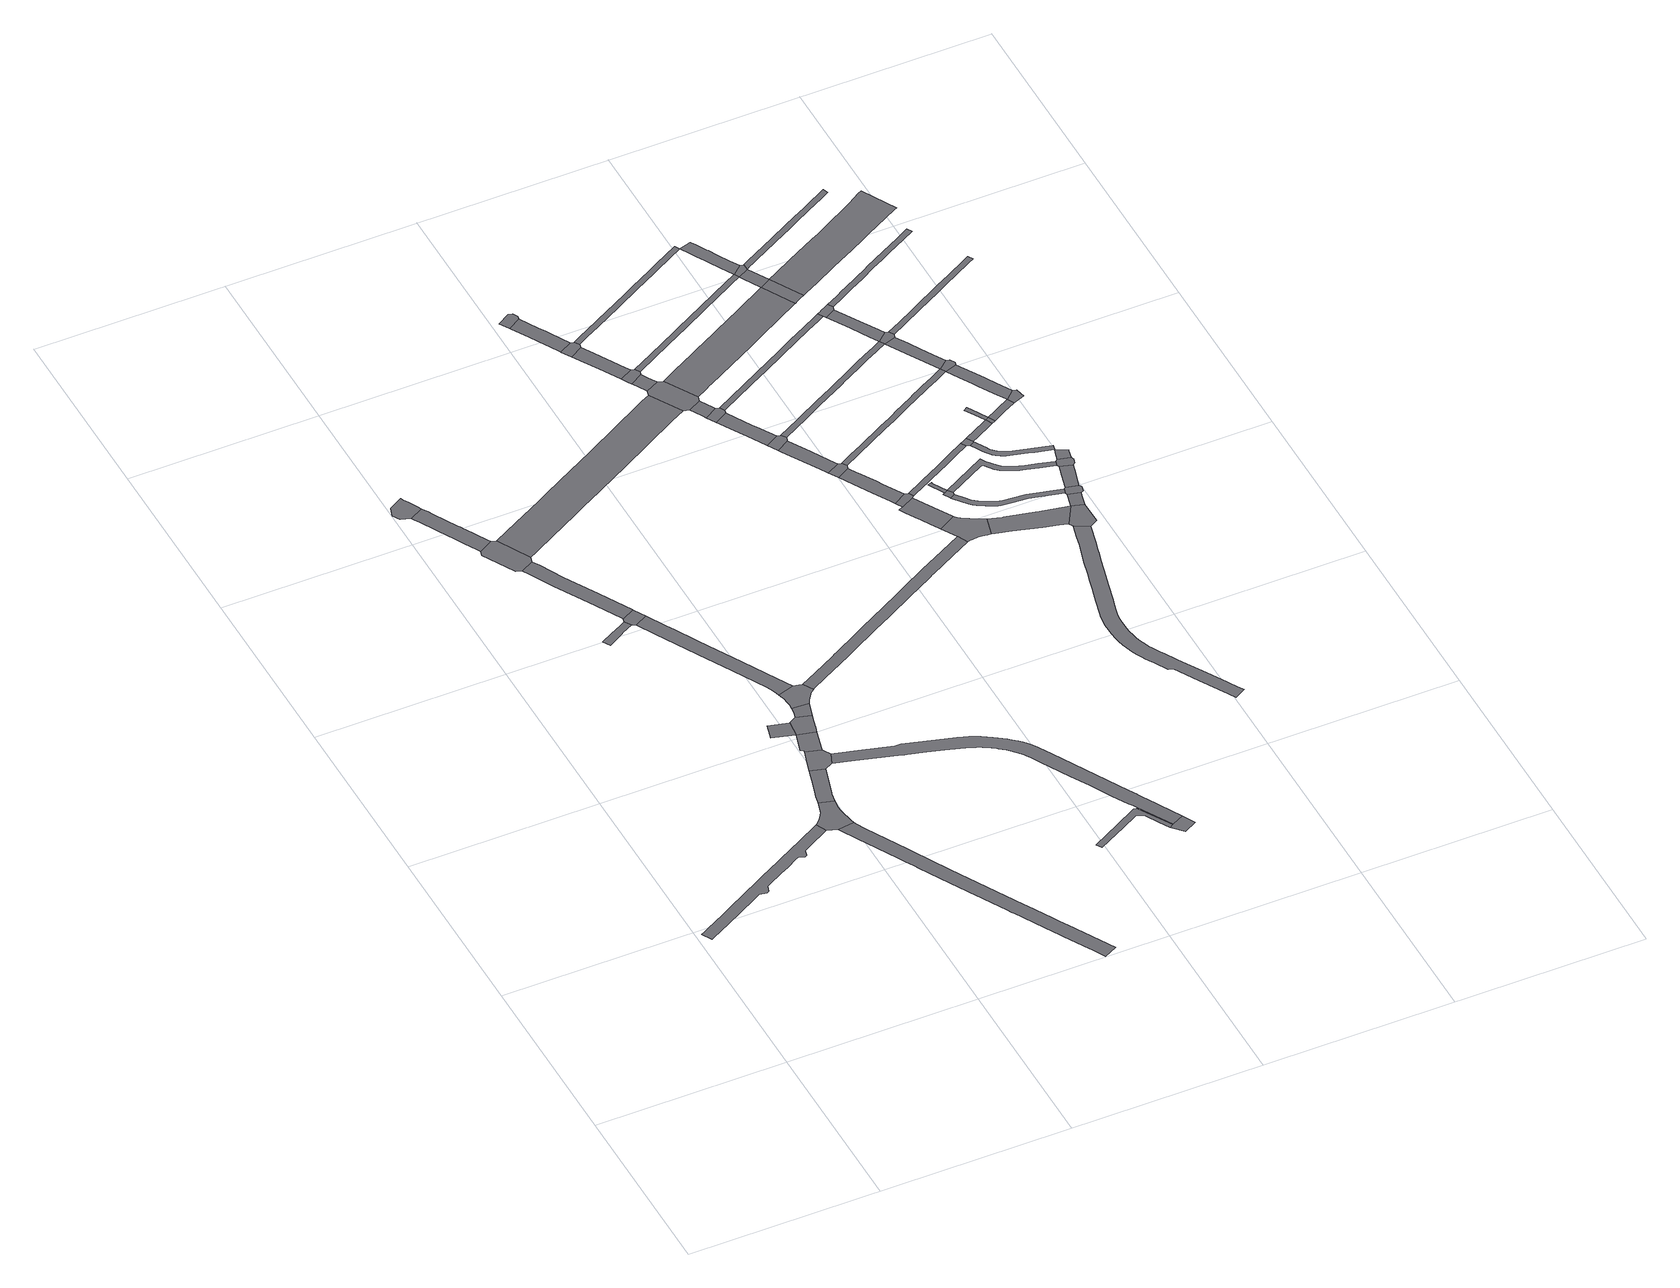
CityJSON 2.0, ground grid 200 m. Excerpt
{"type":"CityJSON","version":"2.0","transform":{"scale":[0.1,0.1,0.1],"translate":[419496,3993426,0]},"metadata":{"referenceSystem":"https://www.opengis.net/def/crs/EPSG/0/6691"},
"CityObjects":{
"road1":{"type":"Road","attributes":{"class":"9999","function":"9020","RoadStructureAttribute.sectionType":"1"},"geometry":[{"type":"MultiSurface","lod":"1","boundaries":[[[0,1,2,3,4,5,6,7,8,9,10,11,12,13,14,15,16,17,18,19,20,21,22,23,24,25,26,27,28,29,30,31,32,33,34,35,36,37,38,39,40,41,42,43,44,45,46,47]]]}]},
"road2":{"type":"Road","attributes":{"class":"9999","function":"9020","RoadStructureAttribute.sectionType":"4"},"geometry":[{"type":"MultiSurface","lod":"1","boundaries":[[[48,49,50,51,52,53,54,55,56]]]}]},
"road3":{"type":"Road","attributes":{"class":"9999","function":"9020","RoadStructureAttribute.sectionType":"4"},"geometry":[{"type":"MultiSurface","lod":"1","boundaries":[[[57,58,59,60,61,62,63,64,0,47,65,66,67,68,69,70,71]]]}]},
"road4":{"type":"Road","attributes":{"class":"9999","function":"9020","RoadStructureAttribute.sectionType":"1"},"geometry":[{"type":"MultiSurface","lod":"1","boundaries":[[[53,52,72,73,74,75,76,77,78,79,80,81,82,83,84,85,86,87,88,89,90,91,92]]]}]},
"road5":{"type":"Road","attributes":{"class":"9999","function":"3","RoadStructureAttribute.sectionType":"4"},"geometry":[{"type":"MultiSurface","lod":"1","boundaries":[[[82,81,93,94,95,96,97,98]]]}]},
"road6":{"type":"Road","attributes":{"class":"9999","function":"9020","RoadStructureAttribute.sectionType":"1"},"geometry":[{"type":"MultiSurface","lod":"1","boundaries":[[[99,100,101,102,103,104,57,71,105,106,107]]]}]},
"road7":{"type":"Road","attributes":{"class":"9999","function":"9020","RoadStructureAttribute.sectionType":"1"},"geometry":[{"type":"MultiSurface","lod":"1","boundaries":[[[108,109,110,111,112,113,114,115,116,117]]]}]},
"road8":{"type":"Road","attributes":{"class":"9999","function":"9020","RoadStructureAttribute.sectionType":"1"},"geometry":[{"type":"MultiSurface","lod":"1","boundaries":[[[66,65,118,119,120,121,122,123,124,125,126,127,128,129,130,131,132,133,134,135,136,137,138,139,140,141,142,143,144,145,146,147,148,149,150,151,152]]]}]},
"road9":{"type":"Road","attributes":{"class":"9999","function":"9020","RoadStructureAttribute.sectionType":"1"},"geometry":[{"type":"MultiSurface","lod":"1","boundaries":[[[96,95,153,154,155,156,157,158,159,160,161,162]]]}]},
"road10":{"type":"Road","attributes":{"class":"9999","function":"9020","RoadStructureAttribute.sectionType":"4"},"geometry":[{"type":"MultiSurface","lod":"1","boundaries":[[[163,164,99,107,165,166,167]]]}]},
"road11":{"type":"Road","attributes":{"class":"9999","function":"9020","RoadStructureAttribute.sectionType":"1"},"geometry":[{"type":"MultiSurface","lod":"1","boundaries":[[[168,169,170,171]]]}]},
"road12":{"type":"Road","attributes":{"class":"9999","function":"9020","RoadStructureAttribute.sectionType":"4"},"geometry":[{"type":"MultiSurface","lod":"1","boundaries":[[[158,157,108,117,172,173]]]}]},
"road13":{"type":"Road","attributes":{"class":"9999","function":"9020","RoadStructureAttribute.sectionType":"1"},"geometry":[{"type":"MultiSurface","lod":"1","boundaries":[[[170,174,175,163,167,176,177,178,179]]]}]},
"road14":{"type":"Road","attributes":{"class":"9999","function":"9020","RoadStructureAttribute.sectionType":"4"},"geometry":[{"type":"MultiSurface","lod":"1","boundaries":[[[180,171,170,179,181,182,183,184,185,186]]]}]},
"road15":{"type":"Road","attributes":{"class":"9999","function":"9020","RoadStructureAttribute.sectionType":"1"},"geometry":[{"type":"MultiSurface","lod":"1","boundaries":[[[173,172,187,188,189,190,191,192,193,194,195,196,197,198,199,200,201,202]]]}]},
"road16":{"type":"Road","attributes":{"class":"9999","function":"9020","RoadStructureAttribute.sectionType":"1"},"geometry":[{"type":"MultiSurface","lod":"1","boundaries":[[[203,204,180,186,205,206]]]}]},
"road17":{"type":"Road","attributes":{"class":"9999","function":"9020","RoadStructureAttribute.sectionType":"4"},"geometry":[{"type":"MultiSurface","lod":"1","boundaries":[[[194,193,207,208,209,210,203,206,211,212,213,214,215,216,217]]]}]},
"road18":{"type":"Road","attributes":{"class":"9999","function":"9020","RoadStructureAttribute.sectionType":"1"},"geometry":[{"type":"MultiSurface","lod":"1","boundaries":[[[166,165,218,219,220,221,222,223,224,225,226,227,228,229,230,231,232,233,234,235,236,237,238,239,240,241,242,243,244,245,246,247,248,249,250,251,252,253,254,255,256,257,258,259,260,261,262,263,264,265,266,267,268,269,270,271,272,273,274,275,276,277,278,279,280,281,282]]]}]},
"road19":{"type":"Road","attributes":{"class":"9999","function":"3","RoadStructureAttribute.sectionType":"1"},"geometry":[{"type":"MultiSurface","lod":"1","boundaries":[[[283,284,285,286,287,288,289,290,291,292,293,294,295,296,297,298,98,97,299,300,301,302,303,304,305,306,307,308,309,310,311,312,313,314,315,316,317,318]]]}]},
"road20":{"type":"Road","attributes":{"class":"9999","function":"9020","RoadStructureAttribute.sectionType":"1"},"geometry":[{"type":"MultiSurface","lod":"1","boundaries":[[[319,320,321,322,323,324,325,326,327,328,329,330,331,332]]]}]},
"road21":{"type":"Road","attributes":{"class":"9999","function":"9020","RoadStructureAttribute.sectionType":"1"},"geometry":[{"type":"MultiSurface","lod":"1","boundaries":[[[333,334,335,336,337,338,339,340,341,342,343,344,345,346,347,348,349,350,217,216,351,352,353,354,355,356,357,358,359,360,361,362,363,364,365,366,367]]]}]},
"road22":{"type":"Road","attributes":{"class":"9999","function":"9020","RoadStructureAttribute.sectionType":"4"},"geometry":[{"type":"MultiSurface","lod":"1","boundaries":[[[254,253,331,330,368,369,370]]]}]},
"road23":{"type":"Road","attributes":{"class":"9999","function":"9020","RoadStructureAttribute.sectionType":"4"},"geometry":[{"type":"MultiSurface","lod":"1","boundaries":[[[371,372,373,374,375,376]]]}]},
"road24":{"type":"Road","attributes":{"class":"9999","function":"9020","RoadStructureAttribute.sectionType":"1"},"geometry":[{"type":"MultiSurface","lod":"1","boundaries":[[[374,373,377,378,379,380,381,382,383,384,385,386,387]]]}]},
"road25":{"type":"Road","attributes":{"class":"9999","function":"9020","RoadStructureAttribute.sectionType":"4"},"geometry":[{"type":"MultiSurface","lod":"1","boundaries":[[[384,383,388,389,390,391,392]]]}]},
"road26":{"type":"Road","attributes":{"class":"9999","function":"9020","RoadStructureAttribute.sectionType":"1"},"geometry":[{"type":"MultiSurface","lod":"1","boundaries":[[[390,389,393,394,395,396,397,398,399,400]]]}]},
"road27":{"type":"Road","attributes":{"class":"9999","function":"9020","RoadStructureAttribute.sectionType":"4"},"geometry":[{"type":"MultiSurface","lod":"1","boundaries":[[[397,396,401,402,403,404,405]]]}]},
"road28":{"type":"Road","attributes":{"class":"9999","function":"9020","RoadStructureAttribute.sectionType":"1"},"geometry":[{"type":"MultiSurface","lod":"1","boundaries":[[[403,402,406,407,408,409,410]]]}]},
"road29":{"type":"Road","attributes":{"class":"9999","function":"3","RoadStructureAttribute.sectionType":"4"},"geometry":[{"type":"MultiSurface","lod":"1","boundaries":[[[409,408,283,318,411,412,413,414]]]}]},
"road30":{"type":"Road","attributes":{"class":"9999","function":"9020","RoadStructureAttribute.sectionType":"1"},"geometry":[{"type":"MultiSurface","lod":"1","boundaries":[[[412,411,415,416,417,418]]]}]},
"road31":{"type":"Road","attributes":{"class":"9999","function":"9020","RoadStructureAttribute.sectionType":"4"},"geometry":[{"type":"MultiSurface","lod":"1","boundaries":[[[417,416,419,420,421,422]]]}]},
"road32":{"type":"Road","attributes":{"class":"9999","function":"9020","RoadStructureAttribute.sectionType":"1"},"geometry":[{"type":"MultiSurface","lod":"1","boundaries":[[[420,419,423,424,425,426,427,428,429,430]]]}]},
"road33":{"type":"Road","attributes":{"class":"9999","function":"9020","RoadStructureAttribute.sectionType":"4"},"geometry":[{"type":"MultiSurface","lod":"1","boundaries":[[[427,426,431,432,433,434]]]}]},
"road34":{"type":"Road","attributes":{"class":"9999","function":"9020","RoadStructureAttribute.sectionType":"1"},"geometry":[{"type":"MultiSurface","lod":"1","boundaries":[[[432,431,435,436,437,438,439,440,441]]]}]},
"road35":{"type":"Road","attributes":{"class":"9999","function":"9020","RoadStructureAttribute.sectionType":"4"},"geometry":[{"type":"MultiSurface","lod":"1","boundaries":[[[438,437,442,443,444,445]]]}]},
"road36":{"type":"Road","attributes":{"class":"9999","function":"9020","RoadStructureAttribute.sectionType":"1"},"geometry":[{"type":"MultiSurface","lod":"1","boundaries":[[[443,442,446,447,448,449,450,451,452,453,454]]]}]},
"road37":{"type":"Road","attributes":{"class":"9999","function":"9020","RoadStructureAttribute.sectionType":"4"},"geometry":[{"type":"MultiSurface","lod":"1","boundaries":[[[450,449,455,456,457,458,459]]]}]},
"road38":{"type":"Road","attributes":{"class":"9999","function":"9020","RoadStructureAttribute.sectionType":"1"},"geometry":[{"type":"MultiSurface","lod":"1","boundaries":[[[460,461,462,463,464,465,466,467,468,469,470,471,392,391,472,473,474,475,476,477,478,479,480,481,482,483,484]]]}]},
"road39":{"type":"Road","attributes":{"class":"9999","function":"9020","RoadStructureAttribute.sectionType":"1"},"geometry":[{"type":"MultiSurface","lod":"1","boundaries":[[[457,456,485,486,487,488,489,490,491,492,493,494,495,496]]]}]},
"road40":{"type":"Road","attributes":{"class":"9999","function":"9020","RoadStructureAttribute.sectionType":"1"},"geometry":[{"type":"MultiSurface","lod":"1","boundaries":[[[497,498,499,500,501,502,405,404,503,504,505,506,507,508,509,510]]]}]},
"road41":{"type":"Road","attributes":{"class":"9999","function":"9020","RoadStructureAttribute.sectionType":"4"},"geometry":[{"type":"MultiSurface","lod":"1","boundaries":[[[493,492,333,367,511,512,513,514,515,516,517,518,519,520,521,522,523]]]}]},
"road42":{"type":"Road","attributes":{"class":"9999","function":"3","RoadStructureAttribute.sectionType":"1"},"geometry":[{"type":"MultiSurface","lod":"1","boundaries":[[[524,525,526,527,528,529,530,531,414,413,532,533,534,535,536,537]]]}]},
"road43":{"type":"Road","attributes":{"class":"9999","function":"9020","RoadStructureAttribute.sectionType":"1"},"geometry":[{"type":"MultiSurface","lod":"1","boundaries":[[[538,539,540,541,542]]]}]},
"road44":{"type":"Road","attributes":{"class":"9999","function":"9020","RoadStructureAttribute.sectionType":"4"},"geometry":[{"type":"MultiSurface","lod":"1","boundaries":[[[542,541,543,544,545,546]]]}]},
"road45":{"type":"Road","attributes":{"class":"9999","function":"9020","RoadStructureAttribute.sectionType":"1"},"geometry":[{"type":"MultiSurface","lod":"1","boundaries":[[[547,548,549,550,551,552,553,554,555,556,422,421,557,558,559,560,561,562,563,564,565,566]]]}]},
"road46":{"type":"Road","attributes":{"class":"9999","function":"9020","RoadStructureAttribute.sectionType":"1"},"geometry":[{"type":"MultiSurface","lod":"1","boundaries":[[[567,568,569,570,571,572,459,458,573,574,575,576,577,578,579]]]}]},
"road47":{"type":"Road","attributes":{"class":"9999","function":"9020","RoadStructureAttribute.sectionType":"1"},"geometry":[{"type":"MultiSurface","lod":"1","boundaries":[[[580,581,582,583,584,585,586,587,588,589,590,591,592,593,434,433,594,595,596,597,598,599,600,601,602,603,604,605,606,607,608]]]}]},
"road48":{"type":"Road","attributes":{"class":"9999","function":"9020","RoadStructureAttribute.sectionType":"1"},"geometry":[{"type":"MultiSurface","lod":"1","boundaries":[[[609,610,611,612,613,614,615,616,617,618,619,620,621,622,623,624,625,626,627,628,629,630,631,632,633,634,635,636,637,638,639,640,641,642,643,644,645,646,647,648,649,650,651,652,653,654,655,656,657,658,659,660,661,662,663,664,665,666,667,668,669,670,671,672,673,674,675,676]]]}]},
"road49":{"type":"Road","attributes":{"class":"9999","function":"9020","RoadStructureAttribute.sectionType":"1"},"geometry":[{"type":"MultiSurface","lod":"1","boundaries":[[[517,516,677,678,679,680,681,682,683,684,685,686]]]}]},
"road50":{"type":"Road","attributes":{"class":"9999","function":"9020","RoadStructureAttribute.sectionType":"1"},"geometry":[{"type":"MultiSurface","lod":"1","boundaries":[[[687,688,689,690,691,692,693,694,695,696,697,698,699,700,701,702,703,704,445,444,705,706,707,708,709,710,711,712,713,714,715,716,717,718,719,720]]]}]},
"road51":{"type":"Road","attributes":{"class":"9999","function":"9020","RoadStructureAttribute.sectionType":"1"},"geometry":[{"type":"MultiSurface","lod":"1","boundaries":[[[721,722,723,724,725,726,727,728,729,730,731,732,545,544,733,734,735,736,737,738,739,740,741,742,743,744,745,746,747]]]}]},
"road52":{"type":"Road","attributes":{"class":"9999","function":"9020","RoadStructureAttribute.sectionType":"1"},"geometry":[{"type":"MultiSurface","lod":"1","boundaries":[[[748,749,750,751,752,753,754,755,542,546,756,757,758,759,760,761,762,763,764,765]]]}]},
"road53":{"type":"Road","attributes":{"class":"9999","function":"9020","RoadStructureAttribute.sectionType":"1"},"geometry":[{"type":"MultiSurface","lod":"1","boundaries":[[[766,484,767,768,769,770,771,772,497,773,774,775,776,777,778]]]}]},
"road54":{"type":"Road","attributes":{"class":"9999","function":"9020","RoadStructureAttribute.sectionType":"4"},"geometry":[{"type":"MultiSurface","lod":"1","boundaries":[[[779,780,567,579,781,782,783]]]}]},
"road55":{"type":"Road","attributes":{"class":"9999","function":"9020","RoadStructureAttribute.sectionType":"4"},"geometry":[{"type":"MultiSurface","lod":"1","boundaries":[[[773,497,510,784,785]]]}]},
"road56":{"type":"Road","attributes":{"class":"9999","function":"9020","RoadStructureAttribute.sectionType":"4"},"geometry":[{"type":"MultiSurface","lod":"1","boundaries":[[[682,681,609,676,786,787]]]}]},
"road57":{"type":"Road","attributes":{"class":"9999","function":"9020","RoadStructureAttribute.sectionType":"1"},"geometry":[{"type":"MultiSurface","lod":"1","boundaries":[[[784,510,788,524,789]]]}]},
"road58":{"type":"Road","attributes":{"class":"9999","function":"3","RoadStructureAttribute.sectionType":"4"},"geometry":[{"type":"MultiSurface","lod":"1","boundaries":[[[789,524,537,790,791,792,793,794]]]}]},
"road59":{"type":"Road","attributes":{"class":"9999","function":"9020","RoadStructureAttribute.sectionType":"1"},"geometry":[{"type":"MultiSurface","lod":"1","boundaries":[[[795,796,797,798,779,783,799,800,801]]]}]},
"road60":{"type":"Road","attributes":{"class":"9999","function":"9020","RoadStructureAttribute.sectionType":"1"},"geometry":[{"type":"MultiSurface","lod":"1","boundaries":[[[802,803,682,787,804,805]]]}]},
"road61":{"type":"Road","attributes":{"class":"9999","function":"9020","RoadStructureAttribute.sectionType":"4"},"geometry":[{"type":"MultiSurface","lod":"1","boundaries":[[[806,807,808,809,810,811,812,547,566,813,814,815,816]]]}]},
"road62":{"type":"Road","attributes":{"class":"9999","function":"9020","RoadStructureAttribute.sectionType":"1"},"geometry":[{"type":"MultiSurface","lod":"1","boundaries":[[[782,781,817,818,819,820,821,822,823,824,825,826,827,828,829,830,831,832,833,834,835,836,837,838,839,840,841,842,843,844,845]]]}]},
"road63":{"type":"Road","attributes":{"class":"9999","function":"9020","RoadStructureAttribute.sectionType":"4"},"geometry":[{"type":"MultiSurface","lod":"1","boundaries":[[[846,847,848,747,746,802,805,849]]]}]},
"road64":{"type":"Road","attributes":{"class":"9999","function":"9020","RoadStructureAttribute.sectionType":"1"},"geometry":[{"type":"MultiSurface","lod":"1","boundaries":[[[850,851,852,795,853,854]]]}]},
"road65":{"type":"Road","attributes":{"class":"9999","function":"9020","RoadStructureAttribute.sectionType":"1"},"geometry":[{"type":"MultiSurface","lod":"1","boundaries":[[[815,814,855,856,857,580,858,859,860,861]]]}]},
"road66":{"type":"Road","attributes":{"class":"9999","function":"9020","RoadStructureAttribute.sectionType":"4"},"geometry":[{"type":"MultiSurface","lod":"1","boundaries":[[[853,795,801,862]]]}]},
"road67":{"type":"Road","attributes":{"class":"9999","function":"9020","RoadStructureAttribute.sectionType":"1"},"geometry":[{"type":"MultiSurface","lod":"1","boundaries":[[[863,864,865,848,847,866,867,868]]]}]},
"road68":{"type":"Road","attributes":{"class":"9999","function":"9020","RoadStructureAttribute.sectionType":"4"},"geometry":[{"type":"MultiSurface","lod":"1","boundaries":[[[858,580,608,869,870,871]]]}]},
"road69":{"type":"Road","attributes":{"class":"9999","function":"9020","RoadStructureAttribute.sectionType":"1"},"geometry":[{"type":"MultiSurface","lod":"1","boundaries":[[[869,608,872,873,874,687,875,876,877,878]]]}]},
"road70":{"type":"Road","attributes":{"class":"9999","function":"9020","RoadStructureAttribute.sectionType":"4"},"geometry":[{"type":"MultiSurface","lod":"1","boundaries":[[[879,880,881,765,764,863,868,882]]]}]},
"road71":{"type":"Road","attributes":{"class":"9999","function":"9020","RoadStructureAttribute.sectionType":"1"},"geometry":[{"type":"MultiSurface","lod":"1","boundaries":[[[883,884,885,853,862,886,887]]]}]},
"road72":{"type":"Road","attributes":{"class":"9999","function":"9020","RoadStructureAttribute.sectionType":"1"},"geometry":[{"type":"MultiSurface","lod":"1","boundaries":[[[832,888,881,880,889,890]]]}]},
"road73":{"type":"Road","attributes":{"class":"9999","function":"9020","RoadStructureAttribute.sectionType":"4"},"geometry":[{"type":"MultiSurface","lod":"1","boundaries":[[[875,687,720,891,892,893]]]}]},
"road74":{"type":"Road","attributes":{"class":"9999","function":"9020","RoadStructureAttribute.sectionType":"1"},"geometry":[{"type":"MultiSurface","lod":"1","boundaries":[[[891,720,894,895,896,897,898,899,900,883,901,902,903,904,905,906]]]}]},
"road75":{"type":"Road","attributes":{"class":"9999","function":"9020","RoadStructureAttribute.sectionType":"4"},"geometry":[{"type":"MultiSurface","lod":"1","boundaries":[[[901,883,887,907,908]]]}]},
"road76":{"type":"Road","attributes":{"class":"9999","function":"9020","RoadStructureAttribute.sectionType":"1"},"geometry":[{"type":"MultiSurface","lod":"1","boundaries":[[[909,910,911,912,913,914,915,916,785,784,917,918,919,920,921,922,923,924,925,926,927,928]]]}]},
"road77":{"type":"Road","attributes":{"class":"9999","function":"3","RoadStructureAttribute.sectionType":"1"},"geometry":[{"type":"MultiSurface","lod":"1","boundaries":[[[929,930,931,932,933,934,935,936,937,938,939,940,941,942,789,794,943,944,945,946,947,948,949,950,951,952,953,954,955,956]]]}]},
"road78":{"type":"Road","attributes":{"class":"9999","function":"9020","RoadStructureAttribute.sectionType":"1"},"geometry":[{"type":"MultiSurface","lod":"1","boundaries":[[[957,958,959,960,961,962,963,964,965,966,967,968,969,970,806,816,971,972,973,974,975,976,977,978]]]}]},
"road79":{"type":"Road","attributes":{"class":"9999","function":"9020","RoadStructureAttribute.sectionType":"1"},"geometry":[{"type":"MultiSurface","lod":"1","boundaries":[[[979,980,981,982,983,984,985,986,987,988,871,870,989,990,991,992,993,994,995,996,997,998]]]}]}
},
"vertices":[
[1698,2837,0],[1630,2801,0],[1518,2739,0],[1411,2680,0],[1385,2666,0],[1285,2611,0],[1250,2592,0],[1154,2538,0],[1039,2478,0],[936,2423,0],[842,2369,0],[825,2360,0],[812,2353,0],[800,2346,0],[736,2311,0],[660,2270,0],[475,2168,0],[339,2092,0],[285,2062,0],[227,2031,0],[183,2007,0],[115,1970,0],[64,1943,0],[122,1838,0],[172,1865,0],[231,1897,0],[275,1921,0],[342,1957,0],[533,2063,0],[718,2164,0],[795,2207,0],[868,2191,0],[890,2203,0],[912,2271,0],[994,2318,0],[1065,2356,0],[1095,2372,0],[1109,2379,0],[1211,2432,0],[1308,2487,0],[1355,2512,0],[1409,2487,0],[1432,2498,0],[1445,2562,0],[1469,2575,0],[1576,2634,0],[1688,2696,0],[1749,2728,0],
[183,8626,0],[39,8545,0],[10,8444,0],[52,8365,0],[153,8335,0],[297,8415,0],[271,8462,0],[221,8555,0],[195,8604,0],
[1850,3110,0],[1824,3026,0],[1810,2978,0],[1808,2971,0],[1791,2943,0],[1787,2937,0],[1756,2894,0],[1723,2862,0],[1854,2691,0],[2029,2720,0],[2019,2759,0],[1993,2902,0],[1991,2930,0],[1992,2970,0],[2001,3065,0],
[176,8292,0],[184,8278,0],[207,8236,0],[281,8099,0],[369,7945,0],[372,7940,0],[400,7887,0],[449,7796,0],[516,7675,0],[536,7639,0],[680,7718,0],[661,7754,0],[594,7876,0],[540,7975,0],[538,7979,0],[512,8027,0],[497,8054,0],[426,8179,0],[358,8304,0],[332,8352,0],[329,8357,0],
[519,7581,0],[709,7241,0],[767,7225,0],[904,7298,0],[920,7356,0],[738,7701,0],
[1968,3543,0],[1911,3346,0],[1900,3308,0],[1897,3296,0],[1868,3199,0],[1854,3125,0],[2019,3163,0],[2021,3171,0],[2117,3499,0],
[1316,6168,0],[1266,6139,0],[1140,6075,0],[1015,6007,0],[1060,5929,0],[1081,5940,0],[1141,5975,0],[1222,6021,0],[1238,6031,0],[1359,6096,0],
[1975,2476,0],[2011,2409,0],[2188,2084,0],[2216,2032,0],[2221,2023,0],[2276,1921,0],[2300,1877,0],[2416,1664,0],[2622,1293,0],[2647,1247,0],[2653,1236,0],[2754,1056,0],[2759,1045,0],[2784,1001,0],[2815,944,0],[2830,917,0],[2873,840,0],[2883,822,0],[3001,609,0],[3082,464,0],[3106,421,0],[3244,173,0],[3268,129,0],[3337,6,0],[3476,75,0],[3208,556,0],[3164,634,0],[3120,714,0],[2983,961,0],[2964,996,0],[2552,1738,0],[2345,2120,0],[2316,2173,0],[2086,2596,0],[2040,2691,0],
[817,7140,0],[941,6901,0],[1136,6556,0],[1324,6213,0],[1327,6206,0],[1463,6281,0],[1459,6287,0],[1272,6631,0],[1077,6975,0],[952,7215,0],
[2043,3798,0],[2007,3675,0],[2205,3547,0],[2252,3665,0],[2203,3751,0],
[1888,4276,0],[1845,4112,0],[2079,4050,0],[2096,4222,0],
[1398,6078,0],[1534,6153,0],
[2017,3833,0],[2050,3824,0],[2206,3765,0],[2263,3973,0],[2268,3993,0],[2270,3998,0],
[2179,4270,0],[2278,4030,0],[2287,4060,0],[2297,4098,0],[2305,4126,0],[2310,4144,0],[2333,4227,0],
[1507,5879,0],[1738,5460,0],[1932,5106,0],[2121,4758,0],[2151,4692,0],[2166,4643,0],[2173,4620,0],[2346,4676,0],[2256,4833,0],[2068,5180,0],[1874,5534,0],[1823,5628,0],[1794,5680,0],[1703,5845,0],[1697,5855,0],[1643,5954,0],
[2202,4395,0],[2194,4325,0],[2348,4281,0],[2377,4386,0],
[2185,4584,0],[2193,4544,0],[2201,4492,0],[2205,4445,0],[2392,4415,0],[2403,4433,0],[2429,4471,0],[2451,4501,0],[2470,4519,0],[2501,4544,0],[2442,4649,0],
[2418,3486,0],[2734,3394,0],[2813,3371,0],[2870,3354,0],[2894,3347,0],[3074,3294,0],[3237,3247,0],[3334,3219,0],[3377,3206,0],[3427,3190,0],[3467,3177,0],[3488,3167,0],[3521,3152,0],[3545,3141,0],[3576,3124,0],[3610,3105,0],[3648,3080,0],[3674,3063,0],[3700,3042,0],[3729,3018,0],[3759,2991,0],[3787,2965,0],[3826,2922,0],[3862,2879,0],[3879,2855,0],[3894,2834,0],[3907,2814,0],[3917,2798,0],[3972,2700,0],[4135,2404,0],[4245,2204,0],[4369,1979,0],[4460,1813,0],[4488,1782,0],[4512,1737,0],[4713,1381,0],[4837,1449,0],[4643,1806,0],[4625,1840,0],[4607,1871,0],[4590,1901,0],[4586,1909,0],[4544,1984,0],[4115,2764,0],[4078,2833,0],[4043,2893,0],[4005,2948,0],[4005,2949,0],[3966,2999,0],[3943,3028,0],[3911,3060,0],[3864,3100,0],[3830,3129,0],[3721,3209,0],[3674,3240,0],[3625,3268,0],[3574,3292,0],[3525,3316,0],[3476,3334,0],[3420,3352,0],[3303,3386,0],[3069,3456,0],[2908,3500,0],[2846,3500,0],[2542,3585,0],
[2905,8896,0],[2817,8848,0],[2759,8816,0],[2419,8627,0],[2087,8441,0],[2068,8430,0],[1640,8195,0],[1578,8161,0],[1513,8126,0],[1492,8114,0],[1422,8075,0],[1387,8056,0],[1339,8030,0],[1226,7968,0],[1013,7851,0],[880,7778,0],[1006,7403,0],[1067,7436,0],[1205,7512,0],[1423,7631,0],[1433,7637,0],[1457,7650,0],[1467,7656,0],[1491,7668,0],[1518,7683,0],[1574,7714,0],[1595,7726,0],[1605,7731,0],[1610,7734,0],[1680,7772,0],[1904,7895,0],[2131,8020,0],[2257,8089,0],[2611,8287,0],[2947,8475,0],[3103,8560,0],
[4473,1732,0],[4467,1730,0],[4241,1607,0],[3936,1441,0],[3971,1380,0],[4274,1546,0],[4448,1640,0],[4470,1632,0],[4497,1623,0],[4531,1600,0],[4607,1462,0],[4666,1355,0],[4707,1377,0],[4502,1727,0],
[4651,5861,0],[4430,5744,0],[4157,5596,0],[3885,5445,0],[3841,5421,0],[3825,5411,0],[3551,5261,0],[3484,5224,0],[3458,5210,0],[3284,5113,0],[3057,4987,0],[3052,4984,0],[3005,4958,0],[2985,4947,0],[2922,4912,0],[2904,4902,0],[2856,4875,0],[2622,4749,0],[2505,4546,0],[2680,4644,0],[2881,4753,0],[2913,4770,0],[2980,4807,0],[3094,4870,0],[3115,4882,0],[3342,5008,0],[3412,5047,0],[3468,5078,0],[3609,5156,0],[3883,5306,0],[4160,5461,0],[4215,5491,0],[4221,5494,0],[4487,5638,0],[4700,5752,0],
[4677,1336,0],[4771,1238,0],[4910,1314,0],
[2216,10482,0],[2082,10403,0],[2141,10303,0],[2274,10381,0],[2285,10420,0],[2254,10471,0],
[2183,10230,0],[2193,10213,0],[2234,10144,0],[2248,10119,0],[2308,10014,0],[2369,9906,0],[2430,9798,0],[2565,9874,0],[2446,10084,0],[2431,10111,0],[2382,10196,0],
[2432,9793,0],[2490,9695,0],[2624,9773,0],[2634,9812,0],[2603,9864,0],
[2562,9574,0],[2648,9426,0],[2742,9266,0],[2773,9211,0],[2908,9287,0],[2876,9343,0],[2770,9525,0],[2695,9652,0],
[2817,9133,0],[2831,9109,0],[2965,9186,0],[2976,9224,0],[2946,9276,0],
[2845,9085,0],[2870,9039,0],[2921,8954,0],[3058,9026,0],[3004,9117,0],
[3161,8543,0],[3297,8617,0],[3314,8674,0],[3116,9010,0],
[3234,8413,0],[3253,8379,0],[3387,8457,0],[3368,8489,0],
[3311,8278,0],[3445,8356,0],[3456,8394,0],[3426,8446,0],
[3360,8193,0],[3444,8051,0],[3484,7982,0],[3599,7782,0],[3734,7859,0],[3618,8060,0],[3592,8105,0],[3494,8271,0],
[3661,7675,0],[3795,7752,0],[3809,7800,0],[3772,7848,0],
[3684,7635,0],[3896,7271,0],[3946,7186,0],[4080,7264,0],[4030,7349,0],[3926,7527,0],[3818,7712,0],
[4005,7085,0],[4139,7163,0],[4149,7202,0],[4118,7253,0],
[4053,7002,0],[4201,6744,0],[4296,6579,0],[4324,6530,0],[4458,6608,0],[4336,6821,0],[4298,6888,0],[4195,7066,0],[4187,7080,0],
[4336,6510,0],[4365,6459,0],[4502,6531,0],[4526,6545,0],[4497,6597,0],
[4034,10649,0],[3902,10576,0],[3775,10508,0],[3675,10454,0],[3426,10316,0],[3383,10292,0],[3132,10154,0],[3104,10139,0],[2900,10027,0],[2820,9985,0],[2757,9951,0],[2726,9934,0],[2786,9899,0],[2793,9903,0],[2928,9975,0],[3022,10025,0],[3065,10049,0],[3161,10102,0],[3262,10157,0],[3404,10235,0],[3455,10263,0],[3704,10401,0],[3725,10413,0],[3931,10523,0],[4062,10596,0],
[4317,6431,0],[4350,6374,0],[4383,6317,0],[4427,6242,0],[4442,6216,0],[4497,6123,0],[4540,6047,0],[4554,6024,0],[4734,6131,0],[4722,6153,0],[4679,6228,0],[4565,6422,0],
[4363,10056,0],[4244,9990,0],[3891,9793,0],[3560,9613,0],[3506,9583,0],[3171,9399,0],[3199,9346,0],[3534,9530,0],[3617,9576,0],[3920,9740,0],[4238,9918,0],[4273,9938,0],[4283,9943,0],[4387,10000,0],
[4726,5758,0],[4758,5762,0],[4820,5768,0],[4861,5768,0],[4911,5760,0],[4948,5751,0],[5000,5959,0],[4891,6015,0],[4855,6036,0],[4820,6055,0],[4785,6076,0],[4781,6080,0],[4758,6102,0],
[4509,9778,0],[4180,9595,0],[3884,9431,0],[3793,9381,0],[3737,9350,0],[3367,9147,0],[3320,9121,0],[3181,9046,0],[3419,8731,0],[3481,8765,0],[3507,8779,0],[4073,9089,0],[4237,9180,0],[4698,9437,0],
[4758,6629,0],[4758,6643,0],[4716,6623,0],[4804,6456,0],[4843,6477,0],
[4782,6446,0],[4824,6372,0],[4875,6401,0],[4882,6429,0],
[4829,9217,0],[4824,9214,0],[4762,9179,0],[4650,9119,0],[4625,9106,0],[4540,9059,0],[4437,9002,0],[4269,8910,0],[3955,8735,0],[3600,8542,0],[3662,8507,0],[3984,8683,0],[4022,8704,0],[4025,8705,0],[4298,8857,0],[4466,8949,0],[4651,9052,0],[4654,9053,0],[4791,9127,0],[4858,9165,0],
[5243,7009,0],[5218,6995,0],[5094,6927,0],[4910,6824,0],[4700,6710,0],[4673,6695,0],[4683,6632,0],[4709,6646,0],[4729,6658,0],[4939,6772,0],[4964,6785,0],[5123,6875,0],[5272,6956,0],
[5177,8620,0],[5076,8562,0],[5051,8549,0],[4950,8495,0],[4880,8459,0],[4772,8399,0],[4684,8350,0],[4567,8286,0],[4468,8231,0],[4386,8186,0],[4286,8131,0],[4264,8118,0],[4068,8011,0],[4012,7981,0],[4097,7959,0],[4285,8062,0],[4293,8066,0],[4497,8179,0],[4596,8233,0],[4643,8259,0],[4713,8297,0],[4769,8329,0],[4802,8347,0],[4909,8406,0],[4964,8435,0],[4978,8442,0],[5017,8463,0],[5105,8510,0],[5207,8568,0],
[5687,5517,0],[5647,5358,0],[5620,5245,0],[5557,5021,0],[5518,4865,0],[5490,4755,0],[5487,4744,0],[5465,4659,0],[5446,4584,0],[5422,4490,0],[5381,4338,0],[5367,4268,0],[5358,4209,0],[5352,4152,0],[5350,4112,0],[5351,4050,0],[5354,4007,0],[5359,3948,0],[5370,3879,0],[5380,3829,0],[5394,3778,0],[5424,3690,0],[5444,3640,0],[5465,3597,0],[5484,3559,0],[5509,3517,0],[5539,3467,0],[5615,3335,0],[5661,3317,0],[5802,3074,0],[5975,2778,0],[6017,2705,0],[6130,2769,0],[6087,2843,0],[6045,2915,0],[6033,2936,0],[5914,3140,0],[5779,3372,0],[5741,3437,0],[5736,3447,0],[5677,3548,0],[5646,3599,0],[5625,3636,0],[5608,3668,0],[5591,3703,0],[5574,3746,0],[5547,3825,0],[5536,3866,0],[5532,3885,0],[5528,3907,0],[5518,3968,0],[5513,4020,0],[5511,4057,0],[5510,4109,0],[5512,4140,0],[5516,4189,0],[5524,4239,0],[5537,4301,0],[5550,4349,0],[5564,4403,0],[5577,4450,0],[5620,4620,0],[5673,4825,0],[5712,4980,0],[5736,5066,0],[5752,5123,0],[5774,5204,0],[5832,5436,0],
[4985,5742,0],[5143,5702,0],[5424,5625,0],[5575,5586,0],[5662,5561,0],[5789,5774,0],[5464,5845,0],[5457,5846,0],[5157,5913,0],[5145,5916,0],
[5522,8022,0],[5401,7956,0],[5267,7885,0],[5259,7881,0],[5240,7871,0],[5118,7802,0],[5114,7801,0],[5100,7792,0],[4994,7734,0],[4883,7671,0],[4848,7651,0],[4799,7624,0],[4674,7557,0],[4571,7499,0],[4472,7444,0],[4403,7407,0],[4300,7351,0],[4262,7331,0],[4310,7289,0],[4328,7299,0],[4501,7392,0],[4516,7400,0],[4680,7492,0],[4703,7505,0],[4820,7567,0],[4877,7598,0],[4986,7661,0],[5024,7682,0],[5129,7740,0],[5143,7748,0],[5269,7819,0],[5299,7835,0],[5430,7903,0],[5552,7971,0],
[5484,6103,0],[5328,6115,0],[5251,6124,0],[5219,6129,0],[5196,6135,0],[5166,6148,0],[5101,6179,0],[5058,6204,0],[5035,6220,0],[5008,6241,0],[4984,6264,0],[4945,6309,0],[4828,6365,0],[4899,6272,0],[4941,6223,0],[4969,6196,0],[4999,6172,0],[5027,6153,0],[5073,6127,0],[5141,6094,0],[5177,6079,0],[5207,6071,0],[5243,6065,0],[5322,6056,0],[5474,6044,0],[5821,5958,0],[5835,6015,0],
[5772,6442,0],[5652,6472,0],[5598,6490,0],[5527,6519,0],[5443,6565,0],[5412,6591,0],[5339,6683,0],[5311,6734,0],[5272,6643,0],[5294,6641,0],[5367,6547,0],[5408,6514,0],[5500,6463,0],[5577,6432,0],[5635,6413,0],[5756,6382,0],[5917,6338,0],[5934,6397,0],
[4190,10634,0],[4074,10576,0],[4104,10521,0],[4162,10417,0],[4164,10414,0],[4215,10319,0],[4291,10179,0],[4463,10143,0],[4404,10243,0],[4342,10358,0],[4288,10458,0],[4278,10476,0],[4218,10585,0],
[5321,7051,0],[5289,7034,0],[5310,6945,0],[5362,6975,0],[5359,6981,0],
[4504,10065,0],[4502,10132,0],
[5917,5488,0],[5914,5740,0],
[4411,9956,0],[4628,9844,0],
[4704,9440,0],[4731,9455,0],[4753,9467,0],[4774,9479,0],[4818,9503,0],
[5593,7199,0],[5569,7186,0],[5444,7118,0],[5329,7056,0],[5422,7015,0],[5607,7116,0],[5631,7129,0],
[5831,5935,0],[5820,5894,0],[5946,5860,0],[5957,5902,0],
[4970,9294,0],[4942,9279,0],[4924,9270,0],[4893,9253,0],[4872,9241,0],[4859,9234,0],[4840,9223,0],[4871,9145,0],[4876,9136,0],[4987,9203,0],[4998,9241,0],
[5353,6870,0],[5380,6822,0],[5402,6785,0],[5420,6760,0],[5440,6739,0],[5464,6719,0],[5486,6702,0],[5505,6690,0],[5516,6683,0],[5532,6675,0],[5549,6667,0],[5581,6657,0],[5785,6603,0],[5793,6601,0],[5814,6595,0],[5996,6549,0],[6011,6607,0],[5808,6659,0],[5598,6715,0],[5571,6723,0],[5546,6736,0],[5520,6751,0],[5501,6766,0],[5481,6782,0],[5467,6798,0],[5452,6818,0],[5432,6852,0],[5405,6899,0],[5370,6962,0],
[5998,5975,0],[5983,6001,0],[5856,6028,0],[5984,5916,0],
[5513,7433,0],[5473,7411,0],[5533,7305,0],[5632,7221,0],[5572,7327,0],
[4968,8983,0],[5019,8894,0],[5127,8708,0],[5277,8708,0],[5240,8772,0],[5111,8995,0],[5080,9049,0],
[5671,7151,0],
[5934,6317,0],[5901,6196,0],[5858,6035,0],[6020,6137,0],[6027,6162,0],[6058,6280,0],
[5334,8607,0],[5346,8645,0],[5315,8697,0],
[5294,8415,0],[5358,8306,0],[5434,8174,0],[5622,8110,0],[5547,8239,0],[5478,8358,0],[5407,8480,0],
[6099,6353,0],[6085,6379,0],[5960,6414,0],[6084,6297,0],
[5902,7368,0],[5772,7298,0],[5736,7279,0],[5810,7228,0],[5941,7298,0],
[5985,6507,0],[6110,6474,0],[6114,6487,0],
[5680,8009,0],[5691,8047,0],[5661,8099,0],
[5633,7830,0],[5657,7789,0],[5703,7712,0],[5728,7670,0],[5739,7650,0],[5824,7502,0],[5898,7375,0],[5999,7459,0],[5936,7567,0],[5901,7629,0],[5852,7716,0],[5840,7735,0],[5769,7855,0],
[6063,7347,0],[6038,7448,0],
[5631,10749,0],[5387,10615,0],[5358,10599,0],[5221,10525,0],[5093,10455,0],[4908,10355,0],[4897,10349,0],[4560,10164,0],[4551,10091,0],[4589,10112,0],[4656,10149,0],[4760,10206,0],[4917,10292,0],[4926,10297,0],[5009,10342,0],[5116,10400,0],[5202,10446,0],[5387,10547,0],[5563,10643,0],[5650,10691,0],
[5943,10575,0],[5910,10555,0],[5764,10465,0],[5709,10434,0],[5472,10299,0],[5325,10220,0],[5278,10195,0],[5239,10174,0],[5131,10116,0],[5041,10068,0],[4913,9999,0],[4882,9982,0],[4778,9926,0],[4733,9902,0],[4822,9506,0],[4858,9525,0],[4879,9537,0],[4920,9560,0],[5032,9620,0],[5222,9722,0],[5366,9800,0],[5407,9821,0],[5514,9879,0],[5657,9956,0],[5715,9987,0],[5752,10007,0],[6103,10197,0],[6141,10217,0],
[6094,9910,0],[5976,9844,0],[5835,9768,0],[5779,9737,0],[5634,9659,0],[5546,9611,0],[5486,9577,0],[5388,9521,0],[5345,9498,0],[5243,9443,0],[5154,9393,0],[5113,9370,0],[5017,9319,0],[4973,9296,0],[5142,9317,0],[5272,9390,0],[5418,9469,0],[5575,9559,0],[5704,9629,0],[5807,9685,0],[6004,9791,0],[6125,9858,0],
[6441,9316,0],[6387,9285,0],[6168,9165,0],[6006,9077,0],[5942,9041,0],[5749,8934,0],[5696,8905,0],[5634,8871,0],[5477,8784,0],[5469,8779,0],[5497,8727,0],[5725,8853,0],[5840,8916,0],[5971,8989,0],[5981,8994,0],[6134,9078,0],[6197,9113,0],[6226,9129,0],[6417,9233,0],[6471,9264,0]
]}
